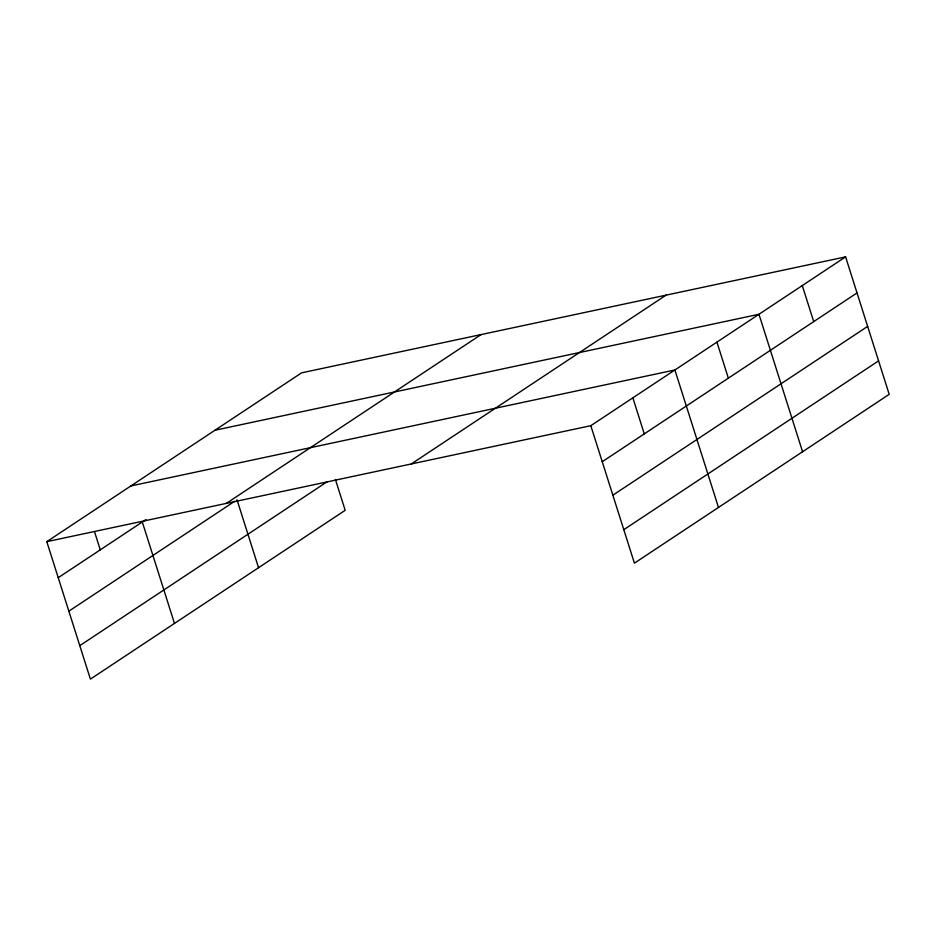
<?xml version="1.0" encoding="UTF-8"?>
<svg xmlns="http://www.w3.org/2000/svg" width="936" height="936" viewBox="0 0 936 936"><rect width="100%" height="100%" fill="white"/><g stroke="black" fill="none" stroke-linecap="round" stroke-linejoin="round"><path stroke-width="1.4" d="M335.416 479.513L345.185 510.307L90.406 679.126L46.8 541.663L301.579 372.844L845.594 256.873L889.2 394.337L634.421 563.156L590.815 425.693L845.594 256.873M58.231 577.699L145.911 519.609M226.325 503.392L481.104 334.573M68.855 611.173L234.597 501.345M79.794 645.653L327.354 481.619M411.29 463.964L666.069 295.144M602.246 461.729L857.025 292.921M612.869 495.202L867.649 326.383M623.809 529.682L878.588 360.863M214.952 430.244L758.967 314.274L802.573 451.737M130.876 485.948L674.891 369.977L718.497 507.441M46.8 541.663L590.815 425.693M802.281 285.574L813.712 321.61M716.929 342.131L728.36 378.167M632.853 397.835L644.284 433.883M237.007 499.754L258.558 567.707M142.307 521.995L174.482 623.411M94.559 531.823L100.269 549.853"/></g></svg>
